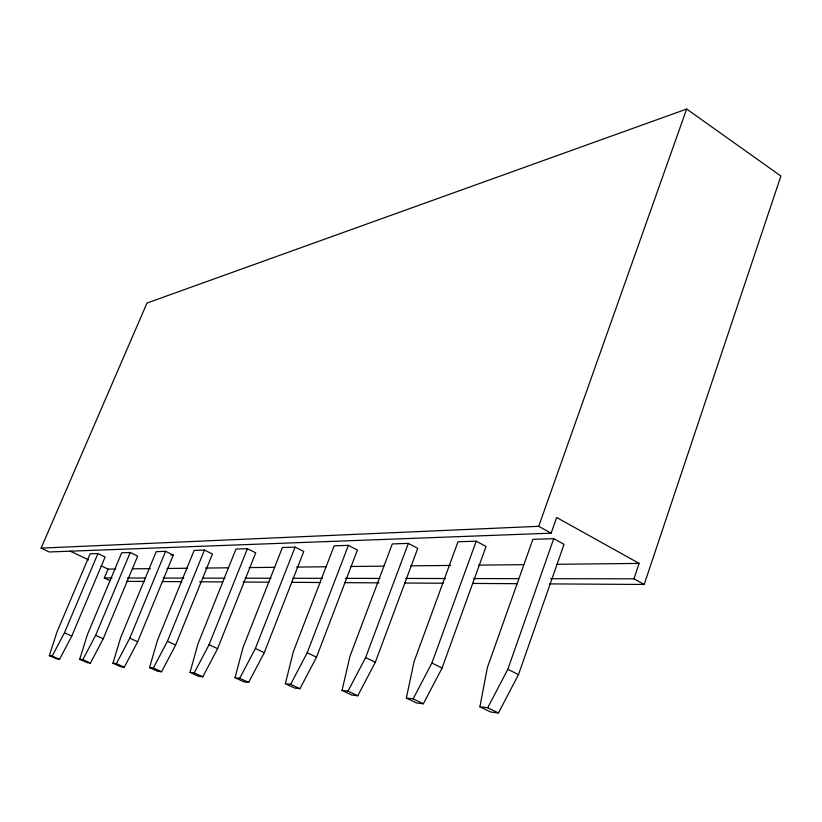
<?xml version="1.0" encoding="UTF-8"?>
<svg xmlns="http://www.w3.org/2000/svg" width="822" height="822" viewBox="0 0 822 822"><rect width="100%" height="100%" fill="white"/><g stroke="black" fill="none" stroke-linecap="round" stroke-linejoin="round"><path stroke-width="1.23" d="M479.894 706.807L487.374 667.587L532.872 539.335L553.74 538.657L564.036 544.308L518.487 674.626L498.44 712.962L490.57 711.996L479.894 706.807L487.713 707.732L498.44 712.962M406.335 698.073L414.103 661.556L457.998 541.78L476.215 541.184L486.049 546.466L442.072 668.039L423.351 703.776L416.507 702.944L406.335 698.073L413.137 698.875L423.351 703.776M342.034 690.439L349.977 656.275L392.3 543.928L408.339 543.404L417.751 548.346L375.315 662.275L357.765 695.761L351.754 695.022L342.034 690.439L348.004 691.138L357.765 695.761M285.357 683.709L293.372 651.61L334.184 545.829L348.405 545.366L357.426 550.01L316.501 657.199L299.968 688.692L294.646 688.045L285.357 683.709L290.639 684.336L299.968 688.692M235.02 677.729L243.035 647.469L282.408 547.524L295.119 547.103L303.77 551.49L264.273 652.689L248.655 682.414L243.918 681.839L235.02 677.729L239.726 678.284L248.655 682.414M190.016 672.386L197.999 643.76L235.996 549.034L247.412 548.664L255.724 552.816L217.594 648.661L202.798 676.804L198.544 676.29L190.016 672.386L194.228 672.879L202.798 676.804M149.532 667.577L157.444 640.42L194.146 550.411L204.462 550.072L212.456 554.018L175.631 645.044L161.564 671.769L157.732 671.297L149.532 667.577L153.334 668.029L161.564 671.769M112.933 663.231L120.752 637.399L156.221 551.644L165.592 551.336L173.288 555.097L137.685 641.766L124.297 667.207L120.813 666.786L112.933 663.231L116.385 663.642L124.297 667.207M79.683 659.285L87.389 634.656L121.697 552.774L130.236 552.497L137.664 556.083L103.223 638.797L90.441 663.066L87.276 662.676L79.683 659.285L82.817 659.655L90.441 663.066M49.33 655.679L56.924 632.139L90.132 553.802L97.952 553.555L105.113 556.977L71.781 636.074L59.544 659.285L56.656 658.936L49.33 655.679L52.207 656.018L59.544 659.285M549.394 583.887L644.201 584.463L780.9 176.042L686.647 109.038L146.994 303.051L41.1 548.12L49.258 551.973L551.13 533.17L556.658 517.48L639.146 563.409L633.968 578.811L550.606 578.688M487.713 707.732L507.832 669.272L553.74 538.657M41.1 548.12L538.708 526.316L686.647 109.038M413.137 698.875L431.91 663.025L476.215 541.184M348.004 691.138L365.615 657.559L408.339 543.404M290.639 684.336L307.212 652.75L348.405 545.366M239.726 678.284L255.375 648.486L295.119 547.103M194.228 672.879L209.065 644.674L247.412 548.664M153.334 668.029L167.431 641.242L204.462 550.072M116.385 663.642L129.804 638.149L165.592 551.336M82.817 659.655L95.64 635.334L130.236 552.497M110.045 580.692L104.302 577.979L108.031 569.101L115.727 569.019M52.207 656.018L64.465 632.765L97.952 553.555M170.925 555.158L173.288 555.097M132.404 568.845L150.364 568.649M167.041 568.475L187.57 568.249M205.531 568.053L228.619 567.807M249.148 567.591L274.805 567.314M296.619 567.077L326.118 566.769M350.501 566.502L383.853 566.142M410.795 565.855L450.559 565.433M478.784 565.125L523.686 564.652M557.039 564.293L639.146 563.409M104.302 577.979L111.998 577.989M127.379 578.02L145.34 578.041M163.29 578.072L183.809 578.102M203.055 578.133L224.848 578.174M245.367 578.205L271.024 578.246M292.827 578.277L322.316 578.328M345.404 578.359L380.031 578.411M405.678 578.452L445.442 578.513M473.657 578.565L518.538 578.637M126.567 581.329L144.508 581.442M162.437 581.544L181.662 581.657M199.602 581.771L222.659 581.914M243.158 582.038L268.784 582.192M291.851 582.325L320.035 582.5M344.387 582.644L378.983 582.86M404.609 583.014L443.048 583.24M472.516 583.425L517.357 583.692M64.465 632.765L71.781 636.074M95.64 635.334L103.223 638.797M129.804 638.149L137.685 641.766M167.431 641.242L175.631 645.044M209.065 644.674L217.594 648.661M255.375 648.486L264.273 652.689M70.281 551.161L88.581 559.854M101.168 565.844L108.031 569.101M307.212 652.75L316.501 657.199M365.615 657.559L375.315 662.275M431.91 663.025L442.072 668.039M507.832 669.272L518.487 674.626M538.708 526.316L551.13 533.17M633.968 578.811L644.201 584.463"/></g></svg>
